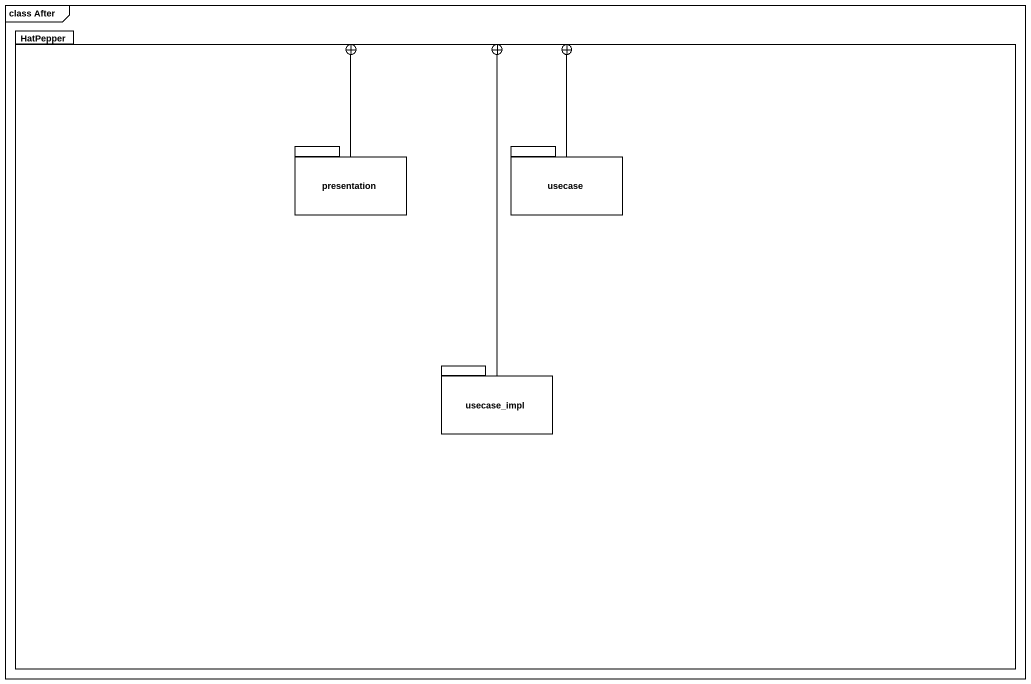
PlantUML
@startuml
mainframe class After
package HatPepper {
  package presentation {
  }
  package "usecase" as usecase_ {
  }
  package usecase_impl {
  }
}
presentation --+ HatPepper
usecase_ --+ HatPepper
usecase_impl -up-+ HatPepper
@enduml
